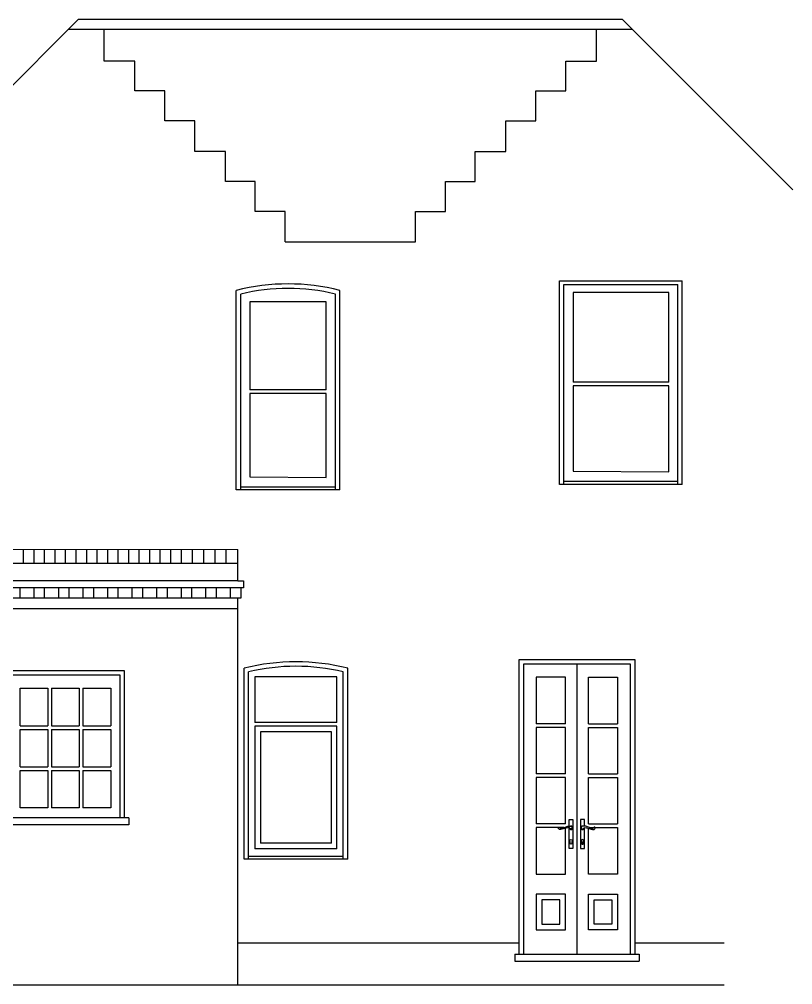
# Model space of a CAD drawing. Header units: millimetres. Extents: x -5841 to 140562, y 1006 to 102310.
# Drawn here: x 23765 to 29280, y 20265 to 27146 of the extents above; entities that cross this region are included whole.
import ezdxf

# ---------------------------------------------------------------- set-up
doc = ezdxf.new("R2010")
doc.units = ezdxf.units.MM
doc.header["$LTSCALE"] = 10
doc.layers.add('CONCEPT HOUSE', color=7, linetype='Continuous')

msp = doc.modelspace()

# ---------------------------------------------------------------- linework, layer by layer
at = {"layer": 'CONCEPT HOUSE', "color": 140, "ltscale": 10}
for p, q in [((22971.3, 25929.2), (24187.7, 27145.6)), ((24187.7, 27145.6), (28063.3, 27145.6)), ((29279.7, 25929.2), (28063.3, 27145.6)), ((24117.7, 27075.6), (28133.3, 27075.6)), ((24371.2, 26847.6), (24371.2, 27075.6)), ((27879.9, 26847.6), (27879.9, 27075.6)), ((24589.7, 26847.6), (24371.2, 26847.6)), ((24589.7, 26634.8), (24589.7, 26847.6)), ((27661.4, 26634.8), (27661.4, 26847.6)), ((27661.4, 26847.6), (27879.9, 26847.6)), ((24802.5, 26634.8), (24589.7, 26634.8)), ((24802.5, 26420.9), (24802.5, 26634.8)), ((27448.6, 26420.9), (27448.6, 26634.8)), ((27448.6, 26634.8), (27661.4, 26634.8)), ((25016.4, 26420.9), (24802.5, 26420.9)), ((25016.4, 26202.4), (25016.4, 26420.9)), ((27234.7, 26202.4), (27234.7, 26420.9)), ((27234.7, 26420.9), (27448.6, 26420.9)), ((25234.9, 26202.4), (25016.4, 26202.4)), ((25234.9, 25989.6), (25234.9, 26202.4)), ((27016.2, 25989.6), (27016.2, 26202.4)), ((27016.2, 26202.4), (27234.7, 26202.4)), ((25447.7, 25989.6), (25234.9, 25989.6)), ((25447.7, 25775.7), (25447.7, 25989.6)), ((26803.4, 25775.7), (26803.4, 25989.6)), ((26803.4, 25989.6), (27016.2, 25989.6)), ((25661.6, 25775.7), (25447.7, 25775.7)), ((25661.6, 25559), (25661.6, 25775.7)), ((26589.5, 25559), (26589.5, 25775.7)), ((26589.5, 25775.7), (26803.4, 25775.7)), ((25661.6, 25559), (26589.5, 25559)), ((27616.6, 23830.9), (27616.6, 25280.6)), ((27616.6, 25280.6), (28492.4, 25280.6)), ((27648.6, 23830.9), (27648.6, 25254.5)), ((27648.6, 25254.5), (28460.4, 25254.5)), ((28460.4, 23830.9), (28460.4, 25254.5)), ((28492.4, 23830.9), (28492.4, 25280.6)), ((25311.9, 23791), (25311.9, 25213.7)), ((25343.9, 23791), (25343.9, 25187.7)), ((26019.2, 23791), (26019.2, 25187.7)), ((26051.2, 23791), (26051.2, 25213.7)), ((28395.4, 25199.3), (27713.6, 25199.3)), ((25954.2, 25132.5), (25408.9, 25132.5)), ((25954.2, 24505.5), (25408.9, 24505.5)), ((28395.4, 24558.8), (27713.6, 24558.8)), ((28395.4, 24532.8), (27713.6, 24532.8)), ((25954.2, 24479.5), (25408.9, 24479.5)), ((26019.2, 23811), (25343.9, 23811)), ((28492.4, 23830.9), (27616.6, 23830.9)), ((28460.4, 23850.9), (27648.6, 23850.9)), ((26051.2, 23791), (25311.9, 23791)), ((22863.8, 23369.2), (25323.7, 23366.3)), ((25323.7, 23144.2), (25323.7, 23366.3)), ((25323.7, 23266.3), (22863.8, 23266.3)), ((25323.7, 23144.2), (22863.8, 23144.2)), ((25323.7, 23144.2), (25363.7, 23144.2)), ((25363.7, 23144.2), (25363.7, 23094.2)), ((25323.7, 23094.2), (22863.8, 23094.2)), ((25363.7, 23094.2), (25323.7, 23094.2)), ((25343.7, 23094.2), (25343.7, 23019.2)), ((25343.7, 23019.2), (22863.8, 23019.2)), ((25323.7, 20264.8), (25323.7, 23019.2)), ((25323.7, 22944.2), (22863.8, 22944.2)), ((25367.9, 21159.4), (25367.9, 22520.3)), ((26107.2, 21159.4), (26107.2, 22520.3)), ((27741.3, 22551.1), (27741.3, 20483.1)), ((25399.9, 21159.4), (25399.9, 22494.3)), ((26075.2, 21159.4), (26075.2, 22494.3)), ((27659.3, 22456.1), (27451.7, 22456.1)), ((27451.7, 22456.1), (27451.7, 22124.9)), ((27659.3, 22124.9), (27659.3, 22456.1)), ((27823.3, 22456.1), (28031, 22456.1)), ((27823.3, 22124.9), (27823.3, 22456.1)), ((28031, 22456.1), (28031, 22124.9)), ((23968.7, 22377.8), (23968.7, 22110.8)), ((23994.7, 22377.8), (23994.7, 22110.8)), ((24192.7, 22377.8), (24192.7, 22110.8)), ((24218.7, 22377.8), (24218.7, 22110.8)), ((23770.7, 22110.8), (23968.7, 22110.8)), ((23994.7, 22110.8), (24192.7, 22110.8)), ((24218.7, 22110.8), (24416.9, 22110.8)), ((26030.2, 22133.2), (25444.9, 22133.2)), ((26030.2, 22107.2), (25444.9, 22107.2)), ((27659.3, 22124.9), (27451.7, 22124.9)), ((27659.3, 22098.9), (27451.7, 22098.9)), ((27451.7, 22098.9), (27451.7, 21767.6)), ((27659.3, 21767.6), (27659.3, 22098.9)), ((27823.3, 22124.9), (28031, 22124.9)), ((27823.3, 22098.9), (28031, 22098.9)), ((27823.3, 21767.6), (27823.3, 22098.9)), ((28031, 22098.9), (28031, 21767.6)), ((23770.7, 22084.8), (23968.7, 22084.8)), ((23968.7, 22084.8), (23968.7, 21817.8)), ((23994.7, 22084.8), (23994.7, 21817.8)), ((23994.7, 22084.8), (24192.7, 22084.8)), ((24192.7, 22084.8), (24192.7, 21817.8)), ((24218.7, 22084.8), (24218.7, 21817.8)), ((24218.7, 22084.8), (24416.9, 22084.8)), ((25990.2, 22067.2), (25484.9, 22067.2)), ((23770.7, 21817.8), (23968.7, 21817.8)), ((23994.7, 21817.8), (24192.7, 21817.8)), ((24218.7, 21817.8), (24416.9, 21817.8)), ((23770.7, 21791.8), (23968.7, 21791.8)), ((23968.7, 21791.8), (23968.7, 21524.8)), ((23994.7, 21791.8), (23994.7, 21524.8)), ((23994.7, 21791.8), (24192.7, 21791.8)), ((24192.7, 21791.8), (24192.7, 21524.8)), ((24218.7, 21791.8), (24218.7, 21524.8)), ((24218.7, 21791.8), (24416.9, 21791.8)), ((27659.3, 21767.6), (27451.7, 21767.6)), ((27823.3, 21767.6), (28031, 21767.6)), ((27659.3, 21741.6), (27451.7, 21741.6)), ((27451.7, 21741.6), (27451.7, 21410.4)), ((27659.3, 21410.4), (27659.3, 21741.6)), ((27823.3, 21741.6), (28031, 21741.6)), ((27823.3, 21410.4), (27823.3, 21741.6)), ((28031, 21741.6), (28031, 21410.4)), ((24545.7, 21454.8), (24545.7, 21404.8)), ((27659.3, 21410.4), (27451.7, 21410.4)), ((27823.3, 21410.4), (28031, 21410.4)), ((27647.1, 21384.4), (27451.7, 21384.4)), ((27451.7, 21384.4), (27451.7, 21053.1)), ((27659.3, 21053.1), (27659.3, 21379.3)), ((27823.3, 21053.1), (27823.3, 21378.5)), ((27832.9, 21384.4), (28031, 21384.4)), ((28031, 21384.4), (28031, 21053.1)), ((25990.2, 21273.7), (25484.9, 21273.7)), ((26030.2, 21234), (25444.9, 21234)), ((26107.2, 21159.4), (25367.9, 21159.4)), ((26075.2, 21179.4), (25399.9, 21179.4)), ((27451.7, 21053.1), (27659.3, 21053.1)), ((28031, 21053.1), (27823.3, 21053.1)), ((27297.7, 20483.1), (28185, 20483.1)), ((27297.7, 20483.1), (27297.7, 20433.1)), ((28185, 20483.1), (28185, 20433.1)), ((27297.7, 20433.1), (28185, 20433.1)), ((6755.4, 20264.8), (28791, 20264.8))]:
    msp.add_line(p, q, dxfattribs=at)
at = {"layer": 'CONCEPT HOUSE', "color": 140, "ltscale": 10, "transparency": 33554559}
for p, q in [((23795.7, 23266.3), (23795.7, 23366.3)), ((23870.7, 23266.3), (23870.7, 23366.3)), ((23945.7, 23266.3), (23945.7, 23366.3)), ((24020.7, 23266.3), (24020.7, 23366.3)), ((24095.7, 23266.3), (24095.7, 23366.3)), ((24170.7, 23266.3), (24170.7, 23366.3)), ((24245.7, 23266.3), (24245.7, 23366.3)), ((24320.7, 23266.3), (24320.7, 23366.3)), ((24395.7, 23266.3), (24395.7, 23366.3)), ((24470.7, 23266.3), (24470.7, 23366.3)), ((24545.7, 23266.3), (24545.7, 23366.3)), ((24620.7, 23266.3), (24620.7, 23366.3)), ((24695.7, 23266.3), (24695.7, 23366.3)), ((24770.7, 23266.3), (24770.7, 23366.3)), ((24845.7, 23266.3), (24845.7, 23366.3)), ((24920.7, 23266.3), (24920.7, 23366.3)), ((25000.7, 23266.3), (25000.7, 23366.3)), ((25080.7, 23266.3), (25080.7, 23366.3)), ((25160.7, 23266.3), (25160.7, 23366.3)), ((25240.7, 23266.3), (25240.7, 23366.3)), ((23768.7, 23094.2), (23768.7, 23019.2)), ((23868.7, 23094.2), (23868.7, 23019.2)), ((23943.7, 23094.2), (23943.7, 23019.2)), ((24043.7, 23094.2), (24043.7, 23019.2)), ((24118.7, 23094.2), (24118.7, 23019.2)), ((24218.7, 23094.2), (24218.7, 23019.2)), ((24293.7, 23094.2), (24293.7, 23019.2)), ((24393.7, 23094.2), (24393.7, 23019.2)), ((24468.7, 23094.2), (24468.7, 23019.2)), ((24568.7, 23094.2), (24568.7, 23019.2)), ((24643.7, 23094.2), (24643.7, 23019.2)), ((24743.7, 23094.2), (24743.7, 23019.2)), ((24818.7, 23094.2), (24818.7, 23019.2)), ((24918.7, 23094.2), (24918.7, 23019.2)), ((24993.7, 23094.2), (24993.7, 23019.2)), ((25093.7, 23094.2), (25093.7, 23019.2)), ((25168.7, 23094.2), (25168.7, 23019.2)), ((25268.7, 23094.2), (25268.7, 23019.2))]:
    msp.add_line(p, q, dxfattribs=at)
at = {"layer": 'CONCEPT HOUSE', "color": 140, "ltscale": 10}
for points in [[(27713.6, 25199.3), (27713.6, 24558.8)], [(28395.4, 24558.8), (28395.4, 25199.3)], [(25408.9, 25132.5), (25408.9, 24505.5)], [(25954.2, 24505.5), (25954.2, 25132.5)], [(27713.6, 24532.8), (27713.6, 23925.3)], [(28395.4, 23920.9), (28395.4, 24532.8)], [(25408.9, 24479.5), (25408.9, 23885.5)], [(25954.2, 23881), (25954.2, 24479.5)], [(25408.9, 23885.5), (25954.2, 23881)], [(27713.6, 23925.3), (28395.4, 23920.9)], [(27329.7, 20483.1), (27329.7, 22583.1), (28153, 22583.1), (28153, 20483.1)], [(23673.7, 21454.8), (23673.7, 22504.8), (24093.8, 22504.8), (24513.9, 22504.8), (24513.9, 21454.8)], [(27361.7, 20483.1), (27361.7, 22551.1), (28121, 22551.1), (28121, 20483.1)], [(23705.7, 21454.8), (23705.7, 22472.8), (24093.8, 22472.8), (24481.9, 22472.8), (24481.9, 21454.8)], [(26030.2, 22133.2), (26030.2, 22459.1), (25444.9, 22459.1), (25444.9, 22133.2)], [(23770.7, 22110.8), (23770.7, 22377.8), (23968.7, 22377.8)], [(23994.7, 22377.8), (24093.8, 22377.8), (24192.7, 22377.8)], [(24218.7, 22377.8), (24416.9, 22377.8), (24416.9, 22110.8)], [(25444.9, 22107.2), (25444.9, 21234)], [(26030.2, 21234), (26030.2, 22107.2)], [(23770.7, 21817.8), (23770.7, 22084.8)], [(24416.9, 22084.8), (24416.9, 21817.8)], [(25484.9, 22067.2), (25484.9, 21273.7)], [(25990.2, 21273.7), (25990.2, 22067.2)], [(23968.7, 21524.8), (23770.7, 21524.8), (23770.7, 21791.8)], [(24416.9, 21791.8), (24416.9, 21524.8), (24218.7, 21524.8)], [(24192.7, 21524.8), (23994.7, 21524.8)], [(24545.7, 21454.8), (23641.7, 21454.8)], [(24545.7, 21404.8), (23641.7, 21404.8)], [(27685.1, 21395.8), (27685.1, 21441.1), (27713.1, 21441.1), (27713.1, 21236.1), (27685.1, 21236.1), (27685.1, 21383.4)], [(27794.9, 21395.8), (27794.9, 21441.1), (27766.9, 21441.1), (27766.9, 21236.1), (27794.9, 21236.1), (27794.9, 21383.4)], [(25323.7, 20564.2), (27329.7, 20564.2)], [(28153, 20564.2), (28791, 20564.2)]]:
    msp.add_lwpolyline(points, dxfattribs=at)
for points in [[(27705, 21389.4, -0.986499), (27693.4, 21376.8), (27687.8, 21382, 0.237525), (27673.8, 21383.8), (27637.1, 21372.5, -0.122521), (27616.6, 21372, -0.313507), (27608, 21380.1, -0.763163), (27618.3, 21385.1), (27622.6, 21380.4, 0.269567), (27630.6, 21378.8), (27675.5, 21394.1, -0.108183), (27690.9, 21395.6, -0.187737)], [(27704.4, 21271.1, -1), (27693.9, 21271.1), (27693.9, 21284.1, -3), (27704.4, 21284.1)], [(27775.6, 21271.1, 1), (27786.1, 21271.1), (27786.1, 21284.1, 3), (27775.6, 21284.1)]]:
    msp.add_lwpolyline(points, format="xyb", close=True, dxfattribs=at)
msp.add_lwpolyline([(27804.8, 21384.2), (27842.9, 21372.5, 0.122521), (27863.4, 21372, 0.313507), (27872, 21380.1, 0.763163), (27861.6, 21385.1), (27857.4, 21380.4, -0.269567), (27849.4, 21378.8), (27804.4, 21394.1, 0.108183), (27789.1, 21395.6, 0.187737), (27775, 21389.4, 0.986499), (27786.6, 21376.8), (27792.2, 21382, -0.237525), (27806.1, 21383.8)], format="xyb", dxfattribs=at)
for points in [[(27659.3, 20656.1), (27659.3, 20910.1), (27451.7, 20910.1), (27451.7, 20656.1)], [(27619.3, 20696.1), (27619.3, 20870.1), (27491.7, 20870.1), (27491.7, 20696.1)], [(27823.3, 20656.1), (27823.3, 20910.1), (28031, 20910.1), (28031, 20656.1)], [(27863.3, 20696.1), (27863.3, 20870.1), (27991, 20870.1), (27991, 20696.1)]]:
    msp.add_lwpolyline(points, close=True, dxfattribs=at)
for centre, radius, start, end in [((25681.5, 23743.3), 1516.2, 75.89052, 104.10948), ((25681.5, 23775.5), 1451.9, 76.55427, 103.44573), ((25737.5, 21049.9), 1516.2, 75.89052, 104.10948), ((25737.5, 21082.2), 1451.9, 76.55427, 103.44573), ((27699.1, 21383.1), 12, 183.52791, 104.83255), ((27780.9, 21383.1), 12, 75.16745, 356.47209)]:
    msp.add_arc(centre, radius, start, end, dxfattribs=at)

doc.saveas('drawing.dxf')
